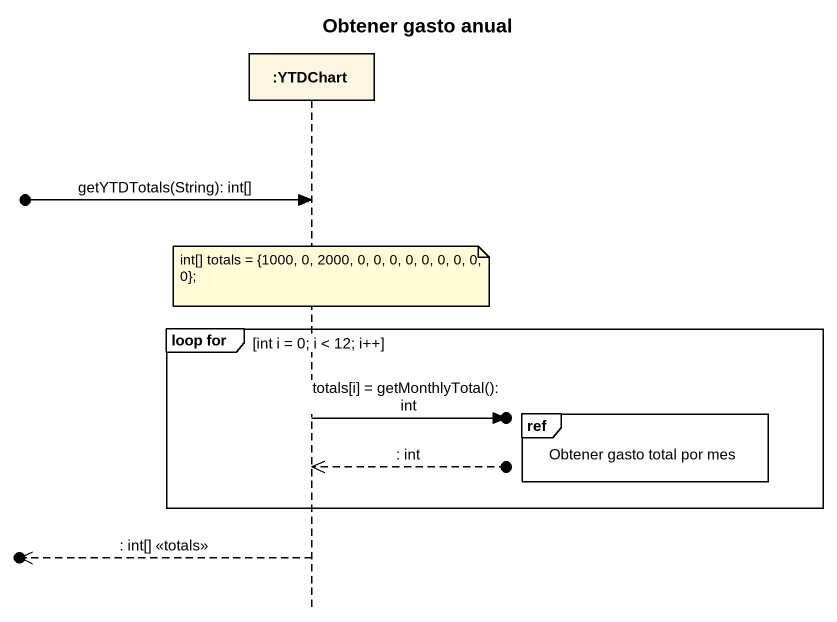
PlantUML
@startuml
title Obtener gasto anual
hide footbox
participant ":YTDChart" as YTDChart

[o-> YTDChart : getYTDTotals(String): int[]
note over YTDChart
  int[] totals = {1000, 0, 2000, 0, 0, 0, 0, 0, 0, 0, 0,
  0};
end note
group loop for [int i = 0; i < 12; i++]
  ref over YTDChart : Obtener gasto total por mes
  YTDChart ->o] : totals[i] = getMonthlyTotal(): int
  YTDChart <<--o] : : int
end
[o<<-- YTDChart : : int[] <<totals>>
@enduml
